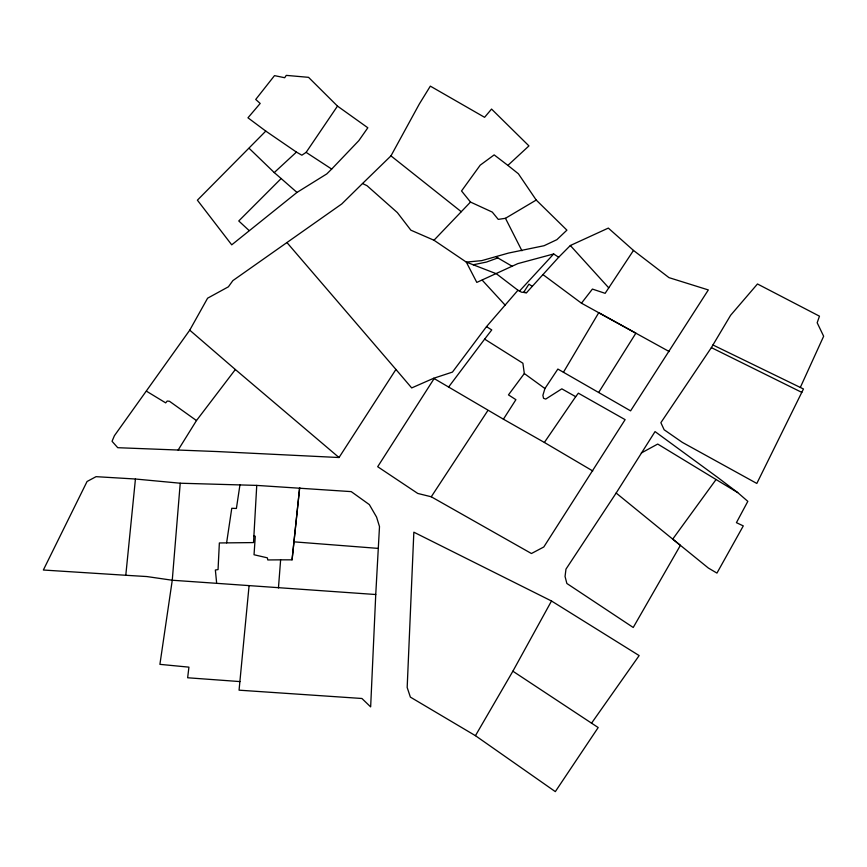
<?xml version="1.0" encoding="UTF-8"?>
<svg xmlns="http://www.w3.org/2000/svg" width="867" height="867" viewBox="0 0 867 867"><rect width="100%" height="100%" fill="white"/><g stroke="black" fill="none" stroke-linecap="round" stroke-linejoin="round"><path stroke-width="1.3" d="M375.747 594.524L379.497 526.583L376.581 517.1L369.353 504.616L351.233 491.622L256.751 485.401L253.522 542.579L219.362 542.959L218.05 569.586L215.363 570.02L216.674 583.328L375.747 594.524L370.653 706.898L361.918 698.488L239.064 690.175L249.057 585.94M278.448 587.924L280.626 559.833L292.06 559.844L299.657 487.774L292.06 559.844M256.751 485.401L180.228 483.222L172.262 580.24L159.907 664.35L188.93 667.146L187.64 677.766L239.931 681.581M135.436 479.017L96.053 476.666L87.058 481.499L43.35 570.02L125.791 575.276L135.436 479.017L180.228 483.222M226.612 542.861L231.771 508.279L236.398 508.474L239.953 484.859M286.977 242.587L395.926 369.44L339.03 457.527L217.27 451.555L117.749 447.697L112.038 441.292L114.411 435.711L189.743 330.164L207.603 298.194L228.4 286.804L232.876 280.605L341.793 203.929L362.514 183.533L367.012 185.69L397.357 212.588L410.86 230.178L433.977 240.235L466.305 262.105L496.379 273.755L517.957 290.261L521.5 292.179L526.54 292.678L558.673 257.261L570.334 245.513L608.331 228.097L633.484 250.433L668.977 277.635L708.328 289.936L630.591 410.86L557.86 369.06L544.931 388.524L542.894 395.319L543.533 398.289L545.733 399.08L561.816 388.839L575.688 396.674L578.365 393.185L625.118 419.65L543.804 546.979L531.438 553.525L431.267 496.78L417.764 493.442L377.687 466.717L434.139 378.565M800.349 387.365L823.65 336.244L817.169 322.752L819.467 316.173L757.476 283.975L730.621 315.274L711.373 347.613L660.871 422.684L664.133 429.75L682.34 442.376L756.826 483.45L803.46 388.98L712.923 344.968M362.514 183.533L390.963 155.876L419.335 103.975L430.335 86.136L484.588 117.316L491.556 109.069L528.946 145.905L507.878 165.391L494.168 154.89L480.21 165.163L461.537 190.957L470.499 202.065L492.283 212.09L498.254 219.384L505.461 218.3L536.218 200.049L566.91 230.145L556.885 239.671L544.064 245.719L508.517 253.066L481.792 260.62L466.305 262.105L476.807 282.404L517.827 263.622L553.688 253.955L558.673 257.261M512.874 671.21L551.499 600.994L413.841 532.186L407.176 687.488L410.373 697.111L475.441 735.682L555.324 791.625L598.187 727.543L512.874 671.21L475.441 735.682M563.42 372.301L598.739 312.705L635.869 333.188L598.696 392.437M178.125 450.071L196.473 420.56L235.347 369.515L189.743 330.164M616.155 493.041L680.378 545.376L633.235 627.48L566.855 583.469L565.056 576.468L565.967 569.142L616.155 493.041L655.051 431.593L717.486 477.283L737.698 492.575L747.82 501.354L736.419 522.66L743.29 525.901L716.944 573.098L708.328 568.015L672.727 539.101L716.066 479.527L737.698 492.575M395.926 369.44L411.695 387.928L433.663 378.272L503.413 419.195L515.908 399.676L508.463 394.886L524.318 373.536L522.899 363.23L484.642 339.127L448.532 387.137M633.484 250.433L605.133 293.328L592.41 289.079L581.464 303.19L543.056 274.666M431.267 496.78L487.796 410.611M503.413 419.195L544.368 442.452L575.688 396.674M306.127 152.375L337.48 106.099L308.544 77.336L286.262 75.375L284.69 77.727L274.503 75.624L255.722 99.456L260.187 103.455L247.962 117.804L265.79 131.101L296.427 152.093L301.857 155.204L306.127 152.375L331.682 169.065L358.819 140.649L367.825 127.774L337.48 106.099M591.467 723.284L639.152 655.582L551.499 600.994M517.957 290.261L486.495 326.642L452.444 372.095L433.663 378.272M484.642 339.127L491.752 329.926L486.495 326.642M519.42 291.16L553.688 253.955M265.79 131.101L197.394 200.179L231.727 244.841L296.98 192.431L326.816 173.888L331.682 169.065M433.977 240.235L470.499 202.065M296.98 192.431L281.157 178.548L238.761 220.966L249.089 230.524M249.154 148.344L274.254 172.566L296.427 152.093M641.32 452.997L657.717 444.056L716.066 479.527M497.842 257.922L486.463 262.062L473.23 264.782M280.626 559.833L267.795 559.952L267.35 557.828L254.031 554.75L255.288 536.272L253.673 535.979M125.791 575.276L146.848 576.555L172.262 580.24L216.674 583.328M293.989 541.842L378.294 548.399M526.54 292.678L523.614 292.385L528.924 284.17L532.316 286.37M711.373 347.613L801.845 392.404M581.464 303.19L669.226 351.568M496.238 256.99L512.213 266.299M544.368 442.452L592.746 470.954M146.436 391.169L165.673 402.873L167.212 401.042L169.466 401.269L196.473 420.56M524.318 373.536L544.931 388.524M390.963 155.876L461.287 211.721M507.878 165.391L518.379 173.758L536.218 200.049M235.347 369.515L339.03 457.527M274.254 172.566L281.157 178.548M482.215 280.171L505.212 305.217M570.334 245.513L608.721 287.833M505.461 218.3L521.945 250.78"/></g></svg>
